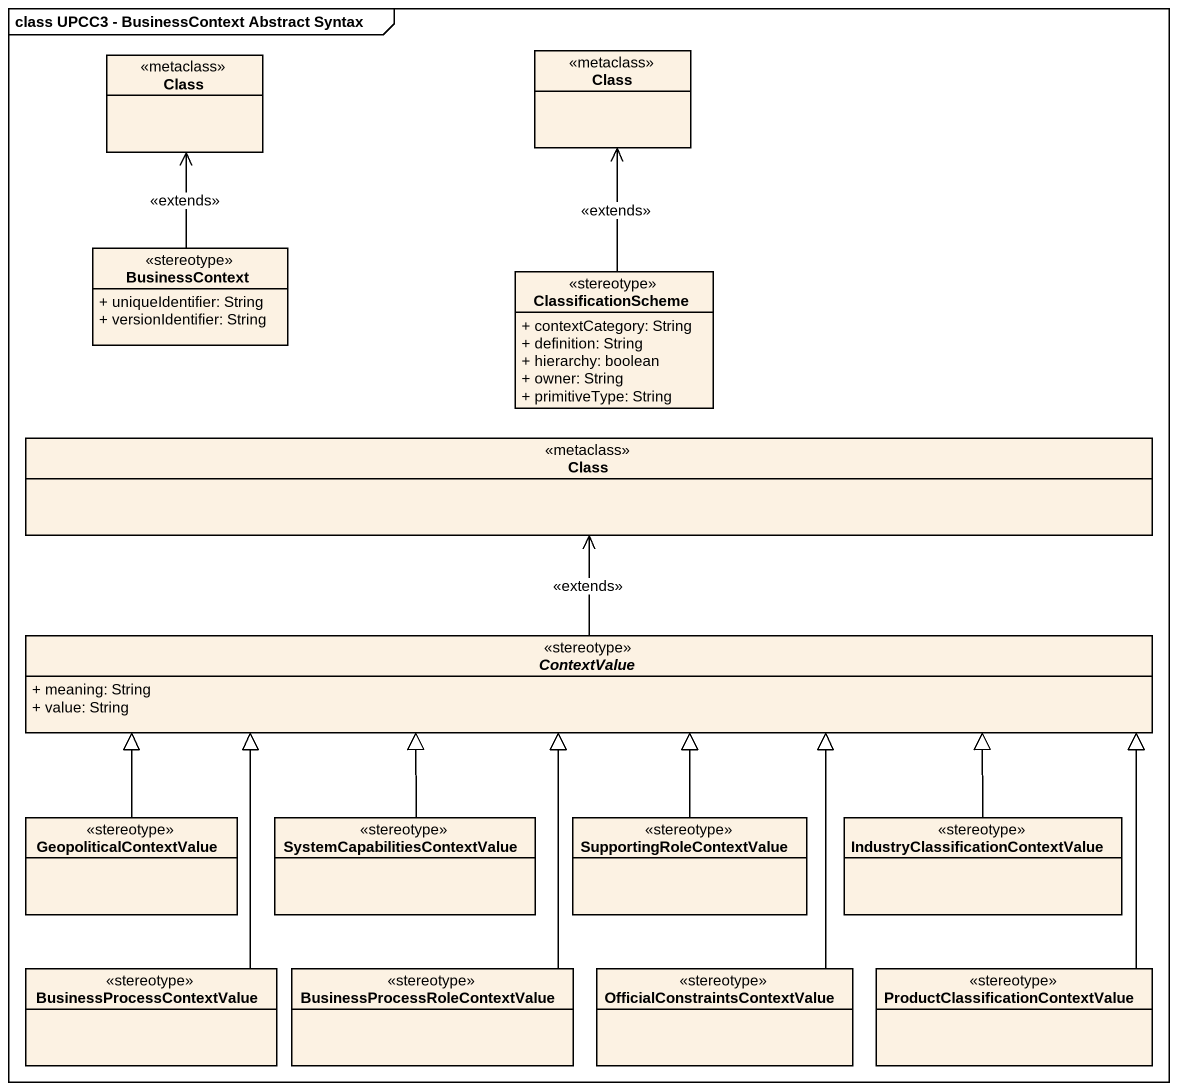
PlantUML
@startuml
mainframe class UPCC3 - BusinessContext Abstract Syntax
hide circle
hide empty members
skinparam classAttributeIconSize 0
class "Class" as Class_ <<metaclass>>
class "Class" as Class__2 <<metaclass>>
class BusinessContext <<stereotype>> {
  + uniqueIdentifier: String
  + versionIdentifier: String
}
class ClassificationScheme <<stereotype>> {
  + contextCategory: String
  + definition: String
  + hierarchy: boolean
  + owner: String
  + primitiveType: String
}
class "Class" as Class__3 <<metaclass>>
abstract class ContextValue <<stereotype>> {
  + meaning: String
  + value: String
}
class GeopoliticalContextValue <<stereotype>>
class "SystemCapabilitiesContextValue" as SystemCapabilitiesContextVal <<stereotype>>
class SupportingRoleContextValue <<stereotype>>
class "IndustryClassificationContextValue" as IndustryClassificationContex <<stereotype>>
class BusinessProcessContextValue <<stereotype>>
class "BusinessProcessRoleContextValue" as BusinessProcessRoleContextVa <<stereotype>>
class "OfficialConstraintsContextValue" as OfficialConstraintsContextVa <<stereotype>>
class "ProductClassificationContextValue" as ProductClassificationContext <<stereotype>>
BusinessContext -up-> Class_ : <<extends>>
ClassificationScheme -up-> Class__2 : <<extends>>
ContextValue -up-> Class__3 : <<extends>>
GeopoliticalContextValue -right-|> ContextValue
SystemCapabilitiesContextVal -up-|> ContextValue
SupportingRoleContextValue -up-|> ContextValue
IndustryClassificationContex -left-|> ContextValue
BusinessProcessContextValue -up-|> ContextValue
BusinessProcessRoleContextVa -up-|> ContextValue
OfficialConstraintsContextVa -up-|> ContextValue
ProductClassificationContext -up-|> ContextValue
@enduml
